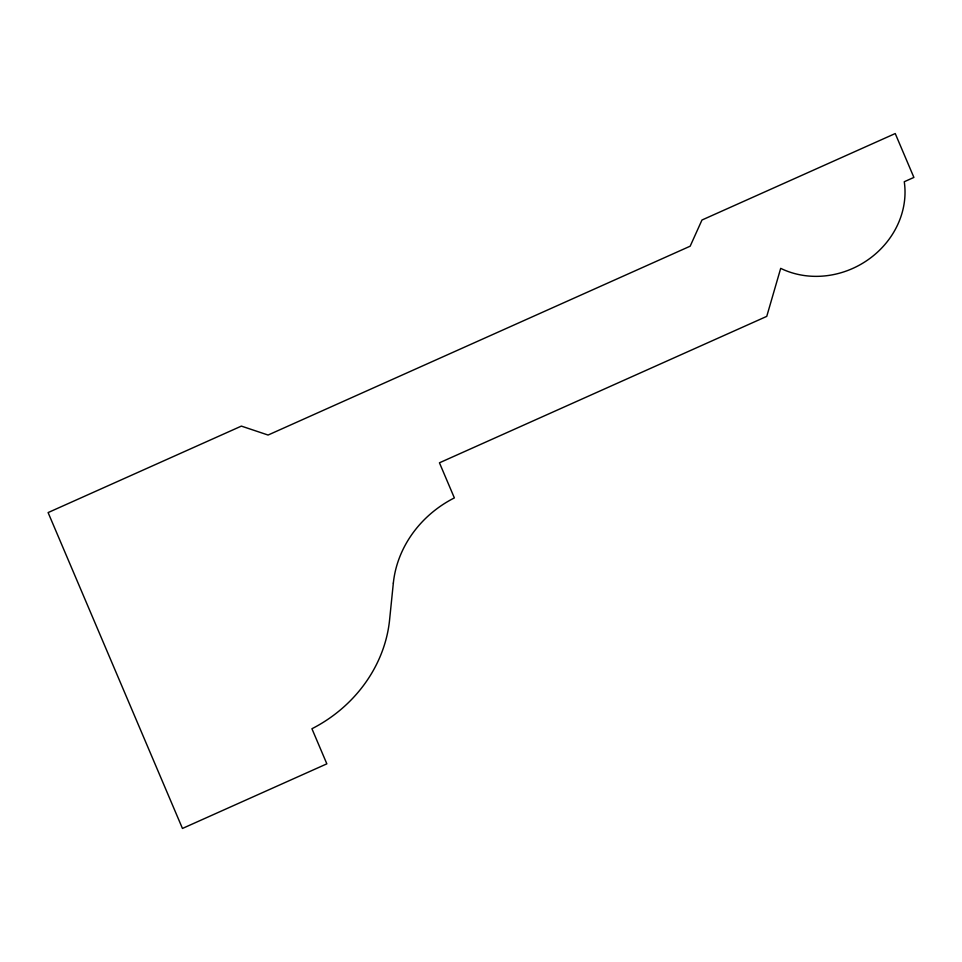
<?xml version="1.0" encoding="UTF-8"?>
<svg xmlns="http://www.w3.org/2000/svg" width="962" height="962" viewBox="0 0 962 962"><rect width="100%" height="100%" fill="white"/><g stroke="black" fill="none" stroke-linecap="round" stroke-linejoin="round"><path stroke-width="1.44" d="M393.338 583.116L389.574 619.997A136.303 123.028 -28.8 0 1 311.928 728.739L326.852 763.84L182.455 828.45L48.1 512.578L241.378 426.106L268.085 435.04L690.175 246.188L701.971 220.021L895.237 133.55L913.9 177.429L904.268 181.734A83.706 75.553 -28.8 0 1 868.085 259.728A83.706 75.553 -28.8 0 1 780.699 268.35L766.75 316.378L439.442 462.806L454.365 497.907A106.614 96.224 -28.8 0 0 393.338 583.116"/></g></svg>
